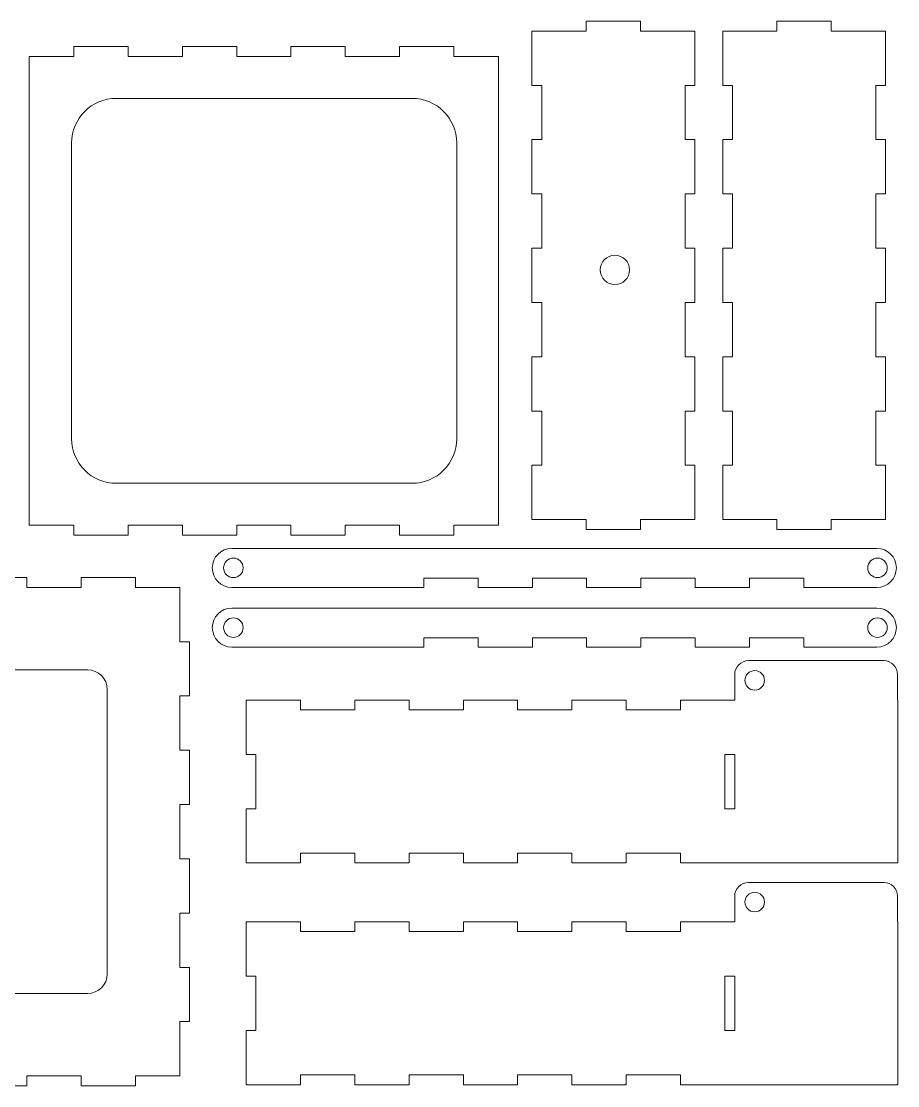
# Model space of a CAD drawing. Header units: centimetres. Extents: x -60 to 69, y -13 to 86.
# Drawn here: x -11.82 to 15.09, y 52.82 to 85.5 of the extents above; entities that cross this region are included whole.
import ezdxf

# ---------------------------------------------------------------- set-up
doc = ezdxf.new("R2010")
doc.units = ezdxf.units.CM
doc.header["$MEASUREMENT"] = 0
doc.layers.add('layer 1', color=7, linetype='Continuous')

msp = doc.modelspace()

# ---------------------------------------------------------------- linework, layer by layer
at = {"layer": 'layer 1', "lineweight": 18}
for points, knots in [([(3.85634, 85.20299), (3.85634, 85.20299), (5.52301, 85.20299), (5.52301, 85.20299), (5.52301, 85.20299), (5.52301, 85.20299), (5.52301, 85.50299), (5.52301, 85.50299), (5.52301, 85.50299), (5.52301, 85.50299), (7.18967, 85.50299), (7.18967, 85.50299), (7.18967, 85.50299), (7.18967, 85.50299), (7.18967, 85.20299), (7.18967, 85.20299), (7.18967, 85.20299), (7.18967, 85.20299), (8.85634, 85.20299), (8.85634, 85.20299), (8.85634, 85.20299), (8.85634, 85.20299), (8.85634, 83.53633), (8.85634, 83.53633), (8.85634, 83.53633), (8.85634, 83.53633), (8.55634, 83.53633), (8.55634, 83.53633), (8.55634, 83.53633), (8.55634, 83.53633), (8.55634, 81.86966), (8.55634, 81.86966), (8.55634, 81.86966), (8.55634, 81.86966), (8.85634, 81.86966), (8.85634, 81.86966), (8.85634, 81.86966), (8.85634, 81.86966), (8.85634, 80.20299), (8.85634, 80.20299), (8.85634, 80.20299), (8.85634, 80.20299), (8.55634, 80.20299), (8.55634, 80.20299), (8.55634, 80.20299), (8.55634, 80.20299), (8.55634, 78.5363), (8.55634, 78.5363), (8.55634, 78.5363), (8.55634, 78.5363), (8.85634, 78.5363), (8.85634, 78.5363), (8.85634, 78.5363), (8.85634, 78.5363), (8.85634, 76.86963), (8.85634, 76.86963), (8.85634, 76.86963), (8.85634, 76.86963), (8.55634, 76.86963), (8.55634, 76.86963), (8.55634, 76.86963), (8.55634, 76.86963), (8.55634, 75.20297), (8.55634, 75.20297), (8.55634, 75.20297), (8.55634, 75.20297), (8.85634, 75.20297), (8.85634, 75.20297), (8.85634, 75.20297), (8.85634, 75.20297), (8.85634, 73.5363), (8.85634, 73.5363), (8.85634, 73.5363), (8.85634, 73.5363), (8.55634, 73.5363), (8.55634, 73.5363), (8.55634, 73.5363), (8.55634, 73.5363), (8.55634, 71.86963), (8.55634, 71.86963), (8.55634, 71.86963), (8.55634, 71.86963), (8.85634, 71.86963), (8.85634, 71.86963), (8.85634, 71.86963), (8.85634, 71.86963), (8.85634, 70.20296), (8.85634, 70.20296), (8.85634, 70.20296), (8.85634, 70.20296), (7.18967, 70.20296), (7.18967, 70.20296), (7.18967, 70.20296), (7.18967, 70.20296), (7.18967, 69.90296), (7.18967, 69.90296), (7.18967, 69.90296), (7.18967, 69.90296), (5.52301, 69.90296), (5.52301, 69.90296), (5.52301, 69.90296), (5.52301, 69.90296), (5.52301, 70.20296), (5.52301, 70.20296), (5.52301, 70.20296), (5.52301, 70.20296), (3.85634, 70.20296), (3.85634, 70.20296), (3.85634, 70.20296), (3.85634, 70.20296), (3.85634, 71.86963), (3.85634, 71.86963), (3.85634, 71.86963), (3.85634, 71.86963), (4.15633, 71.86963), (4.15633, 71.86963), (4.15633, 71.86963), (4.15633, 71.86963), (4.15633, 73.5363), (4.15633, 73.5363), (4.15633, 73.5363), (4.15633, 73.5363), (3.85634, 73.5363), (3.85634, 73.5363), (3.85634, 73.5363), (3.85634, 73.5363), (3.85634, 75.20297), (3.85634, 75.20297), (3.85634, 75.20297), (3.85634, 75.20297), (4.15633, 75.20297), (4.15633, 75.20297), (4.15633, 75.20297), (4.15633, 75.20297), (4.15633, 76.86963), (4.15633, 76.86963), (4.15633, 76.86963), (4.15633, 76.86963), (3.85634, 76.86963), (3.85634, 76.86963), (3.85634, 76.86963), (3.85634, 76.86963), (3.85634, 78.5363), (3.85634, 78.5363), (3.85634, 78.5363), (3.85634, 78.5363), (4.15633, 78.5363), (4.15633, 78.5363), (4.15633, 78.5363), (4.15633, 78.5363), (4.15633, 80.20299), (4.15633, 80.20299), (4.15633, 80.20299), (4.15633, 80.20299), (3.85634, 80.20299), (3.85634, 80.20299), (3.85634, 80.20299), (3.85634, 80.20299), (3.85634, 81.86966), (3.85634, 81.86966), (3.85634, 81.86966), (3.85634, 81.86966), (4.15633, 81.86966), (4.15633, 81.86966), (4.15633, 81.86966), (4.15633, 81.86966), (4.15633, 83.53633), (4.15633, 83.53633), (4.15633, 83.53633), (4.15633, 83.53633), (3.85634, 83.53633), (3.85634, 83.53633), (3.85634, 83.53633), (3.85634, 83.53633), (3.85634, 85.20299), (3.85634, 85.20299)], [0, 0, 0, 0, 0.02222222, 0.02222222, 0.02222222, 0.02222222, 0.04444444, 0.04444444, 0.04444444, 0.04444444, 0.06666667, 0.06666667, 0.06666667, 0.06666667, 0.08888889, 0.08888889, 0.08888889, 0.08888889, 0.11111111, 0.11111111, 0.11111111, 0.11111111, 0.13333333, 0.13333333, 0.13333333, 0.13333333, 0.15555556, 0.15555556, 0.15555556, 0.15555556, 0.17777778, 0.17777778, 0.17777778, 0.17777778, 0.2, 0.2, 0.2, 0.2, 0.22222222, 0.22222222, 0.22222222, 0.22222222, 0.24444444, 0.24444444, 0.24444444, 0.24444444, 0.26666667, 0.26666667, 0.26666667, 0.26666667, 0.28888889, 0.28888889, 0.28888889, 0.28888889, 0.31111111, 0.31111111, 0.31111111, 0.31111111, 0.33333333, 0.33333333, 0.33333333, 0.33333333, 0.35555556, 0.35555556, 0.35555556, 0.35555556, 0.37777778, 0.37777778, 0.37777778, 0.37777778, 0.4, 0.4, 0.4, 0.4, 0.42222222, 0.42222222, 0.42222222, 0.42222222, 0.44444444, 0.44444444, 0.44444444, 0.44444444, 0.46666667, 0.46666667, 0.46666667, 0.46666667, 0.48888889, 0.48888889, 0.48888889, 0.48888889, 0.51111111, 0.51111111, 0.51111111, 0.51111111, 0.53333333, 0.53333333, 0.53333333, 0.53333333, 0.55555556, 0.55555556, 0.55555556, 0.55555556, 0.57777778, 0.57777778, 0.57777778, 0.57777778, 0.6, 0.6, 0.6, 0.6, 0.62222222, 0.62222222, 0.62222222, 0.62222222, 0.64444444, 0.64444444, 0.64444444, 0.64444444, 0.66666667, 0.66666667, 0.66666667, 0.66666667, 0.68888889, 0.68888889, 0.68888889, 0.68888889, 0.71111111, 0.71111111, 0.71111111, 0.71111111, 0.73333333, 0.73333333, 0.73333333, 0.73333333, 0.75555556, 0.75555556, 0.75555556, 0.75555556, 0.77777778, 0.77777778, 0.77777778, 0.77777778, 0.8, 0.8, 0.8, 0.8, 0.82222222, 0.82222222, 0.82222222, 0.82222222, 0.84444444, 0.84444444, 0.84444444, 0.84444444, 0.86666667, 0.86666667, 0.86666667, 0.86666667, 0.88888889, 0.88888889, 0.88888889, 0.88888889, 0.91111111, 0.91111111, 0.91111111, 0.91111111, 0.93333333, 0.93333333, 0.93333333, 0.93333333, 0.95555556, 0.95555556, 0.95555556, 0.95555556, 1, 1, 1, 1]), ([(9.71245, 85.20299), (9.71245, 85.20299), (11.37912, 85.20299), (11.37912, 85.20299), (11.37912, 85.20299), (11.37912, 85.20299), (11.37912, 85.50299), (11.37912, 85.50299), (11.37912, 85.50299), (11.37912, 85.50299), (13.04578, 85.50299), (13.04578, 85.50299), (13.04578, 85.50299), (13.04578, 85.50299), (13.04578, 85.20299), (13.04578, 85.20299), (13.04578, 85.20299), (13.04578, 85.20299), (14.71245, 85.20299), (14.71245, 85.20299), (14.71245, 85.20299), (14.71245, 85.20299), (14.71245, 83.53633), (14.71245, 83.53633), (14.71245, 83.53633), (14.71245, 83.53633), (14.41245, 83.53633), (14.41245, 83.53633), (14.41245, 83.53633), (14.41245, 83.53633), (14.41245, 81.86966), (14.41245, 81.86966), (14.41245, 81.86966), (14.41245, 81.86966), (14.71245, 81.86966), (14.71245, 81.86966), (14.71245, 81.86966), (14.71245, 81.86966), (14.71245, 80.20299), (14.71245, 80.20299), (14.71245, 80.20299), (14.71245, 80.20299), (14.41245, 80.20299), (14.41245, 80.20299), (14.41245, 80.20299), (14.41245, 80.20299), (14.41245, 78.5363), (14.41245, 78.5363), (14.41245, 78.5363), (14.41245, 78.5363), (14.71245, 78.5363), (14.71245, 78.5363), (14.71245, 78.5363), (14.71245, 78.5363), (14.71245, 76.86963), (14.71245, 76.86963), (14.71245, 76.86963), (14.71245, 76.86963), (14.41245, 76.86963), (14.41245, 76.86963), (14.41245, 76.86963), (14.41245, 76.86963), (14.41245, 75.20297), (14.41245, 75.20297), (14.41245, 75.20297), (14.41245, 75.20297), (14.71245, 75.20297), (14.71245, 75.20297), (14.71245, 75.20297), (14.71245, 75.20297), (14.71245, 73.5363), (14.71245, 73.5363), (14.71245, 73.5363), (14.71245, 73.5363), (14.41245, 73.5363), (14.41245, 73.5363), (14.41245, 73.5363), (14.41245, 73.5363), (14.41245, 71.86963), (14.41245, 71.86963), (14.41245, 71.86963), (14.41245, 71.86963), (14.71245, 71.86963), (14.71245, 71.86963), (14.71245, 71.86963), (14.71245, 71.86963), (14.71245, 70.20296), (14.71245, 70.20296), (14.71245, 70.20296), (14.71245, 70.20296), (13.04578, 70.20296), (13.04578, 70.20296), (13.04578, 70.20296), (13.04578, 70.20296), (13.04578, 69.90296), (13.04578, 69.90296), (13.04578, 69.90296), (13.04578, 69.90296), (11.37912, 69.90296), (11.37912, 69.90296), (11.37912, 69.90296), (11.37912, 69.90296), (11.37912, 70.20296), (11.37912, 70.20296), (11.37912, 70.20296), (11.37912, 70.20296), (9.71245, 70.20296), (9.71245, 70.20296), (9.71245, 70.20296), (9.71245, 70.20296), (9.71245, 71.86963), (9.71245, 71.86963), (9.71245, 71.86963), (9.71245, 71.86963), (10.01245, 71.86963), (10.01245, 71.86963), (10.01245, 71.86963), (10.01245, 71.86963), (10.01245, 73.5363), (10.01245, 73.5363), (10.01245, 73.5363), (10.01245, 73.5363), (9.71245, 73.5363), (9.71245, 73.5363), (9.71245, 73.5363), (9.71245, 73.5363), (9.71245, 75.20297), (9.71245, 75.20297), (9.71245, 75.20297), (9.71245, 75.20297), (10.01245, 75.20297), (10.01245, 75.20297), (10.01245, 75.20297), (10.01245, 75.20297), (10.01245, 76.86963), (10.01245, 76.86963), (10.01245, 76.86963), (10.01245, 76.86963), (9.71245, 76.86963), (9.71245, 76.86963), (9.71245, 76.86963), (9.71245, 76.86963), (9.71245, 78.5363), (9.71245, 78.5363), (9.71245, 78.5363), (9.71245, 78.5363), (10.01245, 78.5363), (10.01245, 78.5363), (10.01245, 78.5363), (10.01245, 78.5363), (10.01245, 80.20299), (10.01245, 80.20299), (10.01245, 80.20299), (10.01245, 80.20299), (9.71245, 80.20299), (9.71245, 80.20299), (9.71245, 80.20299), (9.71245, 80.20299), (9.71245, 81.86966), (9.71245, 81.86966), (9.71245, 81.86966), (9.71245, 81.86966), (10.01245, 81.86966), (10.01245, 81.86966), (10.01245, 81.86966), (10.01245, 81.86966), (10.01245, 83.53633), (10.01245, 83.53633), (10.01245, 83.53633), (10.01245, 83.53633), (9.71245, 83.53633), (9.71245, 83.53633), (9.71245, 83.53633), (9.71245, 83.53633), (9.71245, 85.20299), (9.71245, 85.20299)], [0, 0, 0, 0, 0.02222222, 0.02222222, 0.02222222, 0.02222222, 0.04444444, 0.04444444, 0.04444444, 0.04444444, 0.06666667, 0.06666667, 0.06666667, 0.06666667, 0.08888889, 0.08888889, 0.08888889, 0.08888889, 0.11111111, 0.11111111, 0.11111111, 0.11111111, 0.13333333, 0.13333333, 0.13333333, 0.13333333, 0.15555556, 0.15555556, 0.15555556, 0.15555556, 0.17777778, 0.17777778, 0.17777778, 0.17777778, 0.2, 0.2, 0.2, 0.2, 0.22222222, 0.22222222, 0.22222222, 0.22222222, 0.24444444, 0.24444444, 0.24444444, 0.24444444, 0.26666667, 0.26666667, 0.26666667, 0.26666667, 0.28888889, 0.28888889, 0.28888889, 0.28888889, 0.31111111, 0.31111111, 0.31111111, 0.31111111, 0.33333333, 0.33333333, 0.33333333, 0.33333333, 0.35555556, 0.35555556, 0.35555556, 0.35555556, 0.37777778, 0.37777778, 0.37777778, 0.37777778, 0.4, 0.4, 0.4, 0.4, 0.42222222, 0.42222222, 0.42222222, 0.42222222, 0.44444444, 0.44444444, 0.44444444, 0.44444444, 0.46666667, 0.46666667, 0.46666667, 0.46666667, 0.48888889, 0.48888889, 0.48888889, 0.48888889, 0.51111111, 0.51111111, 0.51111111, 0.51111111, 0.53333333, 0.53333333, 0.53333333, 0.53333333, 0.55555556, 0.55555556, 0.55555556, 0.55555556, 0.57777778, 0.57777778, 0.57777778, 0.57777778, 0.6, 0.6, 0.6, 0.6, 0.62222222, 0.62222222, 0.62222222, 0.62222222, 0.64444444, 0.64444444, 0.64444444, 0.64444444, 0.66666667, 0.66666667, 0.66666667, 0.66666667, 0.68888889, 0.68888889, 0.68888889, 0.68888889, 0.71111111, 0.71111111, 0.71111111, 0.71111111, 0.73333333, 0.73333333, 0.73333333, 0.73333333, 0.75555556, 0.75555556, 0.75555556, 0.75555556, 0.77777778, 0.77777778, 0.77777778, 0.77777778, 0.8, 0.8, 0.8, 0.8, 0.82222222, 0.82222222, 0.82222222, 0.82222222, 0.84444444, 0.84444444, 0.84444444, 0.84444444, 0.86666667, 0.86666667, 0.86666667, 0.86666667, 0.88888889, 0.88888889, 0.88888889, 0.88888889, 0.91111111, 0.91111111, 0.91111111, 0.91111111, 0.93333333, 0.93333333, 0.93333333, 0.93333333, 0.95555556, 0.95555556, 0.95555556, 0.95555556, 1, 1, 1, 1]), ([(-11.57417, 70.0265), (-11.57417, 70.0265), (-10.2075, 70.0265), (-10.2075, 70.0265), (-10.2075, 70.0265), (-10.2075, 70.0265), (-10.2075, 69.72651), (-10.2075, 69.72651), (-10.2075, 69.72651), (-10.2075, 69.72651), (-8.54083, 69.72651), (-8.54083, 69.72651), (-8.54083, 69.72651), (-8.54083, 69.72651), (-8.54083, 70.0265), (-8.54083, 70.0265), (-8.54083, 70.0265), (-8.54083, 70.0265), (-6.87416, 70.0265), (-6.87416, 70.0265), (-6.87416, 70.0265), (-6.87416, 70.0265), (-6.87416, 69.72651), (-6.87416, 69.72651), (-6.87416, 69.72651), (-6.87416, 69.72651), (-5.20749, 69.72651), (-5.20749, 69.72651), (-5.20749, 69.72651), (-5.20749, 69.72651), (-5.20749, 70.0265), (-5.20749, 70.0265), (-5.20749, 70.0265), (-5.20749, 70.0265), (-3.54084, 70.0265), (-3.54084, 70.0265), (-3.54084, 70.0265), (-3.54084, 70.0265), (-3.54084, 69.72651), (-3.54084, 69.72651), (-3.54084, 69.72651), (-3.54084, 69.72651), (-1.87417, 69.72651), (-1.87417, 69.72651), (-1.87417, 69.72651), (-1.87417, 69.72651), (-1.87417, 70.0265), (-1.87417, 70.0265), (-1.87417, 70.0265), (-1.87417, 70.0265), (-0.2075, 70.0265), (-0.2075, 70.0265), (-0.2075, 70.0265), (-0.2075, 70.0265), (-0.2075, 69.72651), (-0.2075, 69.72651), (-0.2075, 69.72651), (-0.2075, 69.72651), (1.45917, 69.72651), (1.45917, 69.72651), (1.45917, 69.72651), (1.45917, 69.72651), (1.45917, 70.0265), (1.45917, 70.0265), (1.45917, 70.0265), (1.45917, 70.0265), (2.82584, 70.0265), (2.82584, 70.0265), (2.82584, 70.0265), (2.82584, 70.0265), (2.82584, 84.42652), (2.82584, 84.42652), (2.82584, 84.42652), (2.82584, 84.42652), (1.45917, 84.42652), (1.45917, 84.42652), (1.45917, 84.42652), (1.45917, 84.42652), (1.45917, 84.72652), (1.45917, 84.72652), (1.45917, 84.72652), (1.45917, 84.72652), (-0.2075, 84.72652), (-0.2075, 84.72652), (-0.2075, 84.72652), (-0.2075, 84.72652), (-0.2075, 84.42652), (-0.2075, 84.42652), (-0.2075, 84.42652), (-0.2075, 84.42652), (-1.87417, 84.42652), (-1.87417, 84.42652), (-1.87417, 84.42652), (-1.87417, 84.42652), (-1.87417, 84.72652), (-1.87417, 84.72652), (-1.87417, 84.72652), (-1.87417, 84.72652), (-3.54084, 84.72652), (-3.54084, 84.72652), (-3.54084, 84.72652), (-3.54084, 84.72652), (-3.54084, 84.42652), (-3.54084, 84.42652), (-3.54084, 84.42652), (-3.54084, 84.42652), (-5.20749, 84.42652), (-5.20749, 84.42652), (-5.20749, 84.42652), (-5.20749, 84.42652), (-5.20749, 84.72652), (-5.20749, 84.72652), (-5.20749, 84.72652), (-5.20749, 84.72652), (-6.87416, 84.72652), (-6.87416, 84.72652), (-6.87416, 84.72652), (-6.87416, 84.72652), (-6.87416, 84.42652), (-6.87416, 84.42652), (-6.87416, 84.42652), (-6.87416, 84.42652), (-8.54083, 84.42652), (-8.54083, 84.42652), (-8.54083, 84.42652), (-8.54083, 84.42652), (-8.54083, 84.72652), (-8.54083, 84.72652), (-8.54083, 84.72652), (-8.54083, 84.72652), (-10.2075, 84.72652), (-10.2075, 84.72652), (-10.2075, 84.72652), (-10.2075, 84.72652), (-10.2075, 84.42652), (-10.2075, 84.42652), (-10.2075, 84.42652), (-10.2075, 84.42652), (-11.57417, 84.42652), (-11.57417, 84.42652), (-11.57417, 84.42652), (-11.57417, 84.42652), (-11.57417, 70.0265), (-11.57417, 70.0265)], [0, 0, 0, 0, 0.02702703, 0.02702703, 0.02702703, 0.02702703, 0.05405405, 0.05405405, 0.05405405, 0.05405405, 0.08108108, 0.08108108, 0.08108108, 0.08108108, 0.10810811, 0.10810811, 0.10810811, 0.10810811, 0.13513514, 0.13513514, 0.13513514, 0.13513514, 0.16216216, 0.16216216, 0.16216216, 0.16216216, 0.18918919, 0.18918919, 0.18918919, 0.18918919, 0.21621622, 0.21621622, 0.21621622, 0.21621622, 0.24324324, 0.24324324, 0.24324324, 0.24324324, 0.27027027, 0.27027027, 0.27027027, 0.27027027, 0.2972973, 0.2972973, 0.2972973, 0.2972973, 0.32432432, 0.32432432, 0.32432432, 0.32432432, 0.35135135, 0.35135135, 0.35135135, 0.35135135, 0.37837838, 0.37837838, 0.37837838, 0.37837838, 0.40540541, 0.40540541, 0.40540541, 0.40540541, 0.43243243, 0.43243243, 0.43243243, 0.43243243, 0.45945946, 0.45945946, 0.45945946, 0.45945946, 0.48648649, 0.48648649, 0.48648649, 0.48648649, 0.51351351, 0.51351351, 0.51351351, 0.51351351, 0.54054054, 0.54054054, 0.54054054, 0.54054054, 0.56756757, 0.56756757, 0.56756757, 0.56756757, 0.59459459, 0.59459459, 0.59459459, 0.59459459, 0.62162162, 0.62162162, 0.62162162, 0.62162162, 0.64864865, 0.64864865, 0.64864865, 0.64864865, 0.67567568, 0.67567568, 0.67567568, 0.67567568, 0.7027027, 0.7027027, 0.7027027, 0.7027027, 0.72972973, 0.72972973, 0.72972973, 0.72972973, 0.75675676, 0.75675676, 0.75675676, 0.75675676, 0.78378378, 0.78378378, 0.78378378, 0.78378378, 0.81081081, 0.81081081, 0.81081081, 0.81081081, 0.83783784, 0.83783784, 0.83783784, 0.83783784, 0.86486486, 0.86486486, 0.86486486, 0.86486486, 0.89189189, 0.89189189, 0.89189189, 0.89189189, 0.91891892, 0.91891892, 0.91891892, 0.91891892, 0.94594595, 0.94594595, 0.94594595, 0.94594595, 1, 1, 1, 1]), ([(6.85367, 77.87075), (6.85367, 77.62223), (6.65224, 77.42073), (6.40371, 77.42073), (6.40371, 77.42073), (6.15518, 77.42073), (5.95368, 77.62223), (5.95368, 77.87075), (5.95368, 77.87075), (5.95368, 78.11928), (6.15518, 78.32076), (6.40371, 78.32076), (6.40371, 78.32076), (6.65224, 78.32076), (6.85367, 78.11928), (6.85367, 77.87075)], [0, 0, 0, 0, 0.2, 0.2, 0.2, 0.2, 0.4, 0.4, 0.4, 0.4, 0.6, 0.6, 0.6, 0.6, 1, 1, 1, 1]), ([(-5.35646, 69.3194), (-5.68784, 69.3194), (-5.95646, 69.05075), (-5.95646, 68.7194), (-5.95646, 68.7194), (-5.95646, 68.38805), (-5.68784, 68.1194), (-5.35646, 68.1194)], [0, 0, 0, 0, 0.33333333, 0.33333333, 0.33333333, 0.33333333, 1, 1, 1, 1]), ([(14.44353, 68.1194), (14.77488, 68.1194), (15.04353, 68.38805), (15.04353, 68.7194), (15.04353, 68.7194), (15.04353, 69.05075), (14.77488, 69.3194), (14.44353, 69.3194)], [0, 0, 0, 0, 0.33333333, 0.33333333, 0.33333333, 0.33333333, 1, 1, 1, 1]), ([(-5.0084, 68.71968), (-5.0084, 68.554), (-5.14273, 68.41968), (-5.3084, 68.41968), (-5.3084, 68.41968), (-5.47408, 68.41968), (-5.6084, 68.554), (-5.6084, 68.71968), (-5.6084, 68.71968), (-5.6084, 68.88538), (-5.47408, 69.01968), (-5.3084, 69.01968), (-5.3084, 69.01968), (-5.14273, 69.01968), (-5.0084, 68.88538), (-5.0084, 68.71968)], [0, 0, 0, 0, 0.2, 0.2, 0.2, 0.2, 0.4, 0.4, 0.4, 0.4, 0.6, 0.6, 0.6, 0.6, 1, 1, 1, 1]), ([(14.76523, 68.71968), (14.76523, 68.554), (14.63087, 68.41968), (14.46523, 68.41968), (14.46523, 68.41968), (14.29952, 68.41968), (14.16523, 68.554), (14.16523, 68.71968), (14.16523, 68.71968), (14.16523, 68.88538), (14.29952, 69.01968), (14.46523, 69.01968), (14.46523, 69.01968), (14.63087, 69.01968), (14.76523, 68.88538), (14.76523, 68.71968)], [0, 0, 0, 0, 0.2, 0.2, 0.2, 0.2, 0.4, 0.4, 0.4, 0.4, 0.6, 0.6, 0.6, 0.6, 1, 1, 1, 1]), ([(-21.35056, 66.45273), (-21.35056, 66.45273), (-21.65056, 66.45273), (-21.65056, 66.45273), (-21.65056, 66.45273), (-21.65056, 66.45273), (-21.65056, 64.78608), (-21.65056, 64.78608), (-21.65056, 64.78608), (-21.65056, 64.78608), (-21.35056, 64.78608), (-21.35056, 64.78608), (-21.35056, 64.78608), (-21.35056, 64.78608), (-21.35056, 63.11941), (-21.35056, 63.11941), (-21.35056, 63.11941), (-21.35056, 63.11941), (-21.65056, 63.11941), (-21.65056, 63.11941), (-21.65056, 63.11941), (-21.65056, 63.11941), (-21.65056, 61.45281), (-21.65056, 61.45281), (-21.65056, 61.45281), (-21.65056, 61.45281), (-21.35056, 61.45281), (-21.35056, 61.45281), (-21.35056, 61.45281), (-21.35056, 61.45281), (-21.35056, 59.78615), (-21.35056, 59.78615), (-21.35056, 59.78615), (-21.35056, 59.78615), (-21.65056, 59.78615), (-21.65056, 59.78615), (-21.65056, 59.78615), (-21.65056, 59.78615), (-21.65056, 58.11948), (-21.65056, 58.11948), (-21.65056, 58.11948), (-21.65056, 58.11948), (-21.35056, 58.11948), (-21.35056, 58.11948), (-21.35056, 58.11948), (-21.35056, 58.11948), (-21.35056, 56.45275), (-21.35056, 56.45275), (-21.35056, 56.45275), (-21.35056, 56.45275), (-21.65056, 56.45275), (-21.65056, 56.45275), (-21.65056, 56.45275), (-21.65056, 56.45275), (-21.65056, 54.78608), (-21.65056, 54.78608), (-21.65056, 54.78608), (-21.65056, 54.78608), (-21.35056, 54.78608), (-21.35056, 54.78608), (-21.35056, 54.78608), (-21.35056, 54.78608), (-21.35056, 53.11941), (-21.35056, 53.11941), (-21.35056, 53.11941), (-21.35056, 53.11941), (-19.98389, 53.11941), (-19.98389, 53.11941), (-19.98389, 53.11941), (-19.98389, 53.11941), (-19.98389, 52.81941), (-19.98389, 52.81941), (-19.98389, 52.81941), (-19.98389, 52.81941), (-18.31723, 52.81941), (-18.31723, 52.81941), (-18.31723, 52.81941), (-18.31723, 52.81941), (-18.31723, 53.11941), (-18.31723, 53.11941), (-18.31723, 53.11941), (-18.31723, 53.11941), (-16.65056, 53.11941), (-16.65056, 53.11941), (-16.65056, 53.11941), (-16.65056, 53.11941), (-16.65056, 52.81941), (-16.65056, 52.81941), (-16.65056, 52.81941), (-16.65056, 52.81941), (-14.98389, 52.81941), (-14.98389, 52.81941), (-14.98389, 52.81941), (-14.98389, 52.81941), (-14.98389, 53.11941), (-14.98389, 53.11941), (-14.98389, 53.11941), (-14.98389, 53.11941), (-13.31725, 53.11941), (-13.31725, 53.11941), (-13.31725, 53.11941), (-13.31725, 53.11941), (-13.31725, 52.81941), (-13.31725, 52.81941), (-13.31725, 52.81941), (-13.31725, 52.81941), (-11.65058, 52.81941), (-11.65058, 52.81941), (-11.65058, 52.81941), (-11.65058, 52.81941), (-11.65058, 53.11941), (-11.65058, 53.11941), (-11.65058, 53.11941), (-11.65058, 53.11941), (-9.98391, 53.11941), (-9.98391, 53.11941), (-9.98391, 53.11941), (-9.98391, 53.11941), (-9.98391, 52.81941), (-9.98391, 52.81941), (-9.98391, 52.81941), (-9.98391, 52.81941), (-8.31724, 52.81941), (-8.31724, 52.81941), (-8.31724, 52.81941), (-8.31724, 52.81941), (-8.31724, 53.11941), (-8.31724, 53.11941), (-8.31724, 53.11941), (-8.31724, 53.11941), (-6.95058, 53.11941), (-6.95058, 53.11941), (-6.95058, 53.11941), (-6.95058, 53.11941), (-6.95058, 54.78608), (-6.95058, 54.78608), (-6.95058, 54.78608), (-6.95058, 54.78608), (-6.65058, 54.78608), (-6.65058, 54.78608), (-6.65058, 54.78608), (-6.65058, 54.78608), (-6.65058, 56.45275), (-6.65058, 56.45275), (-6.65058, 56.45275), (-6.65058, 56.45275), (-6.95058, 56.45275), (-6.95058, 56.45275), (-6.95058, 56.45275), (-6.95058, 56.45275), (-6.95058, 58.11948), (-6.95058, 58.11948), (-6.95058, 58.11948), (-6.95058, 58.11948), (-6.65058, 58.11948), (-6.65058, 58.11948), (-6.65058, 58.11948), (-6.65058, 58.11948), (-6.65058, 59.78615), (-6.65058, 59.78615), (-6.65058, 59.78615), (-6.65058, 59.78615), (-6.95058, 59.78615), (-6.95058, 59.78615), (-6.95058, 59.78615), (-6.95058, 59.78615), (-6.95058, 61.45281), (-6.95058, 61.45281), (-6.95058, 61.45281), (-6.95058, 61.45281), (-6.65058, 61.45281), (-6.65058, 61.45281), (-6.65058, 61.45281), (-6.65058, 61.45281), (-6.65058, 63.11941), (-6.65058, 63.11941), (-6.65058, 63.11941), (-6.65058, 63.11941), (-6.95058, 63.11941), (-6.95058, 63.11941), (-6.95058, 63.11941), (-6.95058, 63.11941), (-6.95058, 64.78608), (-6.95058, 64.78608), (-6.95058, 64.78608), (-6.95058, 64.78608), (-6.65058, 64.78608), (-6.65058, 64.78608), (-6.65058, 64.78608), (-6.65058, 64.78608), (-6.65058, 66.45273), (-6.65058, 66.45273), (-6.65058, 66.45273), (-6.65058, 66.45273), (-6.95058, 66.45273), (-6.95058, 66.45273), (-6.95058, 66.45273), (-6.95058, 66.45273), (-6.95058, 68.1194), (-6.95058, 68.1194), (-6.95058, 68.1194), (-6.95058, 68.1194), (-8.31724, 68.1194), (-8.31724, 68.1194), (-8.31724, 68.1194), (-8.31724, 68.1194), (-8.31724, 68.4194), (-8.31724, 68.4194), (-8.31724, 68.4194), (-8.31724, 68.4194), (-9.98391, 68.4194), (-9.98391, 68.4194), (-9.98391, 68.4194), (-9.98391, 68.4194), (-9.98391, 68.1194), (-9.98391, 68.1194), (-9.98391, 68.1194), (-9.98391, 68.1194), (-11.65058, 68.1194), (-11.65058, 68.1194), (-11.65058, 68.1194), (-11.65058, 68.1194), (-11.65058, 68.4194), (-11.65058, 68.4194), (-11.65058, 68.4194), (-11.65058, 68.4194), (-13.31725, 68.4194), (-13.31725, 68.4194), (-13.31725, 68.4194), (-13.31725, 68.4194), (-13.31725, 68.1194), (-13.31725, 68.1194), (-13.31725, 68.1194), (-13.31725, 68.1194), (-14.98389, 68.1194), (-14.98389, 68.1194), (-14.98389, 68.1194), (-14.98389, 68.1194), (-14.98389, 68.4194), (-14.98389, 68.4194), (-14.98389, 68.4194), (-14.98389, 68.4194), (-16.65056, 68.4194), (-16.65056, 68.4194), (-16.65056, 68.4194), (-16.65056, 68.4194), (-16.65056, 68.1194), (-16.65056, 68.1194), (-16.65056, 68.1194), (-16.65056, 68.1194), (-18.31723, 68.1194), (-18.31723, 68.1194), (-18.31723, 68.1194), (-18.31723, 68.1194), (-18.31723, 68.4194), (-18.31723, 68.4194), (-18.31723, 68.4194), (-18.31723, 68.4194), (-19.98389, 68.4194), (-19.98389, 68.4194), (-19.98389, 68.4194), (-19.98389, 68.4194), (-19.98389, 68.1194), (-19.98389, 68.1194), (-19.98389, 68.1194), (-19.98389, 68.1194), (-21.35056, 68.1194), (-21.35056, 68.1194), (-21.35056, 68.1194), (-21.35056, 68.1194), (-21.35056, 66.45273), (-21.35056, 66.45273)], [0, 0, 0, 0, 0.01449275, 0.01449275, 0.01449275, 0.01449275, 0.02898551, 0.02898551, 0.02898551, 0.02898551, 0.04347826, 0.04347826, 0.04347826, 0.04347826, 0.05797101, 0.05797101, 0.05797101, 0.05797101, 0.07246377, 0.07246377, 0.07246377, 0.07246377, 0.08695652, 0.08695652, 0.08695652, 0.08695652, 0.10144928, 0.10144928, 0.10144928, 0.10144928, 0.11594203, 0.11594203, 0.11594203, 0.11594203, 0.13043478, 0.13043478, 0.13043478, 0.13043478, 0.14492754, 0.14492754, 0.14492754, 0.14492754, 0.15942029, 0.15942029, 0.15942029, 0.15942029, 0.17391304, 0.17391304, 0.17391304, 0.17391304, 0.1884058, 0.1884058, 0.1884058, 0.1884058, 0.20289855, 0.20289855, 0.20289855, 0.20289855, 0.2173913, 0.2173913, 0.2173913, 0.2173913, 0.23188406, 0.23188406, 0.23188406, 0.23188406, 0.24637681, 0.24637681, 0.24637681, 0.24637681, 0.26086957, 0.26086957, 0.26086957, 0.26086957, 0.27536232, 0.27536232, 0.27536232, 0.27536232, 0.28985507, 0.28985507, 0.28985507, 0.28985507, 0.30434783, 0.30434783, 0.30434783, 0.30434783, 0.31884058, 0.31884058, 0.31884058, 0.31884058, 0.33333333, 0.33333333, 0.33333333, 0.33333333, 0.34782609, 0.34782609, 0.34782609, 0.34782609, 0.36231884, 0.36231884, 0.36231884, 0.36231884, 0.37681159, 0.37681159, 0.37681159, 0.37681159, 0.39130435, 0.39130435, 0.39130435, 0.39130435, 0.4057971, 0.4057971, 0.4057971, 0.4057971, 0.42028986, 0.42028986, 0.42028986, 0.42028986, 0.43478261, 0.43478261, 0.43478261, 0.43478261, 0.44927536, 0.44927536, 0.44927536, 0.44927536, 0.46376812, 0.46376812, 0.46376812, 0.46376812, 0.47826087, 0.47826087, 0.47826087, 0.47826087, 0.49275362, 0.49275362, 0.49275362, 0.49275362, 0.50724638, 0.50724638, 0.50724638, 0.50724638, 0.52173913, 0.52173913, 0.52173913, 0.52173913, 0.53623188, 0.53623188, 0.53623188, 0.53623188, 0.55072464, 0.55072464, 0.55072464, 0.55072464, 0.56521739, 0.56521739, 0.56521739, 0.56521739, 0.57971014, 0.57971014, 0.57971014, 0.57971014, 0.5942029, 0.5942029, 0.5942029, 0.5942029, 0.60869565, 0.60869565, 0.60869565, 0.60869565, 0.62318841, 0.62318841, 0.62318841, 0.62318841, 0.63768116, 0.63768116, 0.63768116, 0.63768116, 0.65217391, 0.65217391, 0.65217391, 0.65217391, 0.66666667, 0.66666667, 0.66666667, 0.66666667, 0.68115942, 0.68115942, 0.68115942, 0.68115942, 0.69565217, 0.69565217, 0.69565217, 0.69565217, 0.71014493, 0.71014493, 0.71014493, 0.71014493, 0.72463768, 0.72463768, 0.72463768, 0.72463768, 0.73913043, 0.73913043, 0.73913043, 0.73913043, 0.75362319, 0.75362319, 0.75362319, 0.75362319, 0.76811594, 0.76811594, 0.76811594, 0.76811594, 0.7826087, 0.7826087, 0.7826087, 0.7826087, 0.79710145, 0.79710145, 0.79710145, 0.79710145, 0.8115942, 0.8115942, 0.8115942, 0.8115942, 0.82608696, 0.82608696, 0.82608696, 0.82608696, 0.84057971, 0.84057971, 0.84057971, 0.84057971, 0.85507246, 0.85507246, 0.85507246, 0.85507246, 0.86956522, 0.86956522, 0.86956522, 0.86956522, 0.88405797, 0.88405797, 0.88405797, 0.88405797, 0.89855072, 0.89855072, 0.89855072, 0.89855072, 0.91304348, 0.91304348, 0.91304348, 0.91304348, 0.92753623, 0.92753623, 0.92753623, 0.92753623, 0.94202899, 0.94202899, 0.94202899, 0.94202899, 0.95652174, 0.95652174, 0.95652174, 0.95652174, 0.97101449, 0.97101449, 0.97101449, 0.97101449, 1, 1, 1, 1]), ([(-5.35646, 68.1194), (-5.35646, 68.1194), (0.5363, 68.1194), (0.5363, 68.1194), (0.5363, 68.1194), (0.5363, 68.1194), (0.5363, 68.40827), (0.5363, 68.40827), (0.5363, 68.40827), (0.5363, 68.40827), (2.20296, 68.40827), (2.20296, 68.40827)], [0, 0, 0, 0, 0.25, 0.25, 0.25, 0.25, 0.5, 0.5, 0.5, 0.5, 1, 1, 1, 1]), ([(2.20296, 68.40827), (2.20296, 68.40827), (2.20296, 68.1194), (2.20296, 68.1194), (2.20296, 68.1194), (2.20296, 68.1194), (3.86963, 68.1194), (3.86963, 68.1194), (3.86963, 68.1194), (3.86963, 68.1194), (3.86963, 68.40827), (3.86963, 68.40827), (3.86963, 68.40827), (3.86963, 68.40827), (5.5363, 68.40827), (5.5363, 68.40827), (5.5363, 68.40827), (5.5363, 68.40827), (5.5363, 68.1194), (5.5363, 68.1194), (5.5363, 68.1194), (5.5363, 68.1194), (7.20297, 68.1194), (7.20297, 68.1194), (7.20297, 68.1194), (7.20297, 68.1194), (7.20297, 68.40827), (7.20297, 68.40827), (7.20297, 68.40827), (7.20297, 68.40827), (8.86964, 68.40827), (8.86964, 68.40827), (8.86964, 68.40827), (8.86964, 68.40827), (8.86964, 68.1194), (8.86964, 68.1194), (8.86964, 68.1194), (8.86964, 68.1194), (10.53631, 68.1194), (10.53631, 68.1194), (10.53631, 68.1194), (10.53631, 68.1194), (10.53631, 68.40827), (10.53631, 68.40827), (10.53631, 68.40827), (10.53631, 68.40827), (12.20298, 68.40827), (12.20298, 68.40827), (12.20298, 68.40827), (12.20298, 68.40827), (12.20298, 68.1194), (12.20298, 68.1194), (12.20298, 68.1194), (12.20298, 68.1194), (14.44353, 68.1194), (14.44353, 68.1194)], [0, 0, 0, 0, 0.06666667, 0.06666667, 0.06666667, 0.06666667, 0.13333333, 0.13333333, 0.13333333, 0.13333333, 0.2, 0.2, 0.2, 0.2, 0.26666667, 0.26666667, 0.26666667, 0.26666667, 0.33333333, 0.33333333, 0.33333333, 0.33333333, 0.4, 0.4, 0.4, 0.4, 0.46666667, 0.46666667, 0.46666667, 0.46666667, 0.53333333, 0.53333333, 0.53333333, 0.53333333, 0.6, 0.6, 0.6, 0.6, 0.66666667, 0.66666667, 0.66666667, 0.66666667, 0.73333333, 0.73333333, 0.73333333, 0.73333333, 0.8, 0.8, 0.8, 0.8, 0.86666667, 0.86666667, 0.86666667, 0.86666667, 1, 1, 1, 1]), ([(-5.35646, 67.48496), (-5.68784, 67.48496), (-5.95646, 67.2163), (-5.95646, 66.88496), (-5.95646, 66.88496), (-5.95646, 66.55361), (-5.68784, 66.28496), (-5.35646, 66.28496)], [0, 0, 0, 0, 0.33333333, 0.33333333, 0.33333333, 0.33333333, 1, 1, 1, 1]), ([(14.44353, 66.28496), (14.77488, 66.28496), (15.04353, 66.55361), (15.04353, 66.88496), (15.04353, 66.88496), (15.04353, 67.2163), (14.77488, 67.48496), (14.44353, 67.48496)], [0, 0, 0, 0, 0.33333333, 0.33333333, 0.33333333, 0.33333333, 1, 1, 1, 1]), ([(-5.0084, 66.88523), (-5.0084, 66.71956), (-5.14273, 66.58523), (-5.3084, 66.58523), (-5.3084, 66.58523), (-5.47408, 66.58523), (-5.6084, 66.71956), (-5.6084, 66.88523), (-5.6084, 66.88523), (-5.6084, 67.05094), (-5.47408, 67.18523), (-5.3084, 67.18523), (-5.3084, 67.18523), (-5.14273, 67.18523), (-5.0084, 67.05094), (-5.0084, 66.88523)], [0, 0, 0, 0, 0.2, 0.2, 0.2, 0.2, 0.4, 0.4, 0.4, 0.4, 0.6, 0.6, 0.6, 0.6, 1, 1, 1, 1]), ([(14.76523, 66.88523), (14.76523, 66.71956), (14.63087, 66.58523), (14.46523, 66.58523), (14.46523, 66.58523), (14.29952, 66.58523), (14.16523, 66.71956), (14.16523, 66.88523), (14.16523, 66.88523), (14.16523, 67.05094), (14.29952, 67.18523), (14.46523, 67.18523), (14.46523, 67.18523), (14.63087, 67.18523), (14.76523, 67.05094), (14.76523, 66.88523)], [0, 0, 0, 0, 0.2, 0.2, 0.2, 0.2, 0.4, 0.4, 0.4, 0.4, 0.6, 0.6, 0.6, 0.6, 1, 1, 1, 1]), ([(-5.35646, 66.28496), (-5.35646, 66.28496), (0.5363, 66.28496), (0.5363, 66.28496), (0.5363, 66.28496), (0.5363, 66.28496), (0.5363, 66.57383), (0.5363, 66.57383), (0.5363, 66.57383), (0.5363, 66.57383), (2.20296, 66.57383), (2.20296, 66.57383)], [0, 0, 0, 0, 0.25, 0.25, 0.25, 0.25, 0.5, 0.5, 0.5, 0.5, 1, 1, 1, 1]), ([(2.20296, 66.57383), (2.20296, 66.57383), (2.20296, 66.28496), (2.20296, 66.28496), (2.20296, 66.28496), (2.20296, 66.28496), (3.86963, 66.28496), (3.86963, 66.28496), (3.86963, 66.28496), (3.86963, 66.28496), (3.86963, 66.57383), (3.86963, 66.57383), (3.86963, 66.57383), (3.86963, 66.57383), (5.5363, 66.57383), (5.5363, 66.57383), (5.5363, 66.57383), (5.5363, 66.57383), (5.5363, 66.28496), (5.5363, 66.28496), (5.5363, 66.28496), (5.5363, 66.28496), (7.20297, 66.28496), (7.20297, 66.28496), (7.20297, 66.28496), (7.20297, 66.28496), (7.20297, 66.57383), (7.20297, 66.57383), (7.20297, 66.57383), (7.20297, 66.57383), (8.86964, 66.57383), (8.86964, 66.57383), (8.86964, 66.57383), (8.86964, 66.57383), (8.86964, 66.28496), (8.86964, 66.28496), (8.86964, 66.28496), (8.86964, 66.28496), (10.53631, 66.28496), (10.53631, 66.28496), (10.53631, 66.28496), (10.53631, 66.28496), (10.53631, 66.57383), (10.53631, 66.57383), (10.53631, 66.57383), (10.53631, 66.57383), (12.20298, 66.57383), (12.20298, 66.57383), (12.20298, 66.57383), (12.20298, 66.57383), (12.20298, 66.28496), (12.20298, 66.28496), (12.20298, 66.28496), (12.20298, 66.28496), (14.44353, 66.28496), (14.44353, 66.28496)], [0, 0, 0, 0, 0.06666667, 0.06666667, 0.06666667, 0.06666667, 0.13333333, 0.13333333, 0.13333333, 0.13333333, 0.2, 0.2, 0.2, 0.2, 0.26666667, 0.26666667, 0.26666667, 0.26666667, 0.33333333, 0.33333333, 0.33333333, 0.33333333, 0.4, 0.4, 0.4, 0.4, 0.46666667, 0.46666667, 0.46666667, 0.46666667, 0.53333333, 0.53333333, 0.53333333, 0.53333333, 0.6, 0.6, 0.6, 0.6, 0.66666667, 0.66666667, 0.66666667, 0.66666667, 0.73333333, 0.73333333, 0.73333333, 0.73333333, 0.8, 0.8, 0.8, 0.8, 0.86666667, 0.86666667, 0.86666667, 0.86666667, 1, 1, 1, 1]), ([(10.08066, 65.44743), (10.08066, 65.44743), (10.08066, 64.6582), (10.08066, 64.6582), (10.08066, 64.6582), (10.08066, 64.6582), (8.4184, 64.6582), (8.4184, 64.6582), (8.4184, 64.6582), (8.4184, 64.6582), (8.4184, 64.3582), (8.4184, 64.3582), (8.4184, 64.3582), (8.4184, 64.3582), (6.75177, 64.3582), (6.75177, 64.3582), (6.75177, 64.3582), (6.75177, 64.3582), (6.75177, 64.6582), (6.75177, 64.6582), (6.75177, 64.6582), (6.75177, 64.6582), (5.0851, 64.6582), (5.0851, 64.6582), (5.0851, 64.6582), (5.0851, 64.6582), (5.0851, 64.3582), (5.0851, 64.3582), (5.0851, 64.3582), (5.0851, 64.3582), (3.41843, 64.3582), (3.41843, 64.3582), (3.41843, 64.3582), (3.41843, 64.3582), (3.41843, 64.6582), (3.41843, 64.6582), (3.41843, 64.6582), (3.41843, 64.6582), (1.75173, 64.6582), (1.75173, 64.6582), (1.75173, 64.6582), (1.75173, 64.6582), (1.75173, 64.3582), (1.75173, 64.3582), (1.75173, 64.3582), (1.75173, 64.3582), (0.08506, 64.3582), (0.08506, 64.3582), (0.08506, 64.3582), (0.08506, 64.3582), (0.08506, 64.6582), (0.08506, 64.6582), (0.08506, 64.6582), (0.08506, 64.6582), (-1.58161, 64.6582), (-1.58161, 64.6582), (-1.58161, 64.6582), (-1.58161, 64.6582), (-1.58161, 64.3582), (-1.58161, 64.3582), (-1.58161, 64.3582), (-1.58161, 64.3582), (-3.24828, 64.3582), (-3.24828, 64.3582), (-3.24828, 64.3582), (-3.24828, 64.3582), (-3.24828, 64.6582), (-3.24828, 64.6582), (-3.24828, 64.6582), (-3.24828, 64.6582), (-4.9149, 64.6582), (-4.9149, 64.6582), (-4.9149, 64.6582), (-4.9149, 64.6582), (-4.9149, 62.99153), (-4.9149, 62.99153), (-4.9149, 62.99153), (-4.9149, 62.99153), (-4.61491, 62.99153), (-4.61491, 62.99153), (-4.61491, 62.99153), (-4.61491, 62.99153), (-4.61491, 61.32486), (-4.61491, 61.32486), (-4.61491, 61.32486), (-4.61491, 61.32486), (-4.9149, 61.32486), (-4.9149, 61.32486), (-4.9149, 61.32486), (-4.9149, 61.32486), (-4.9149, 59.65823), (-4.9149, 59.65823), (-4.9149, 59.65823), (-4.9149, 59.65823), (-3.24828, 59.65823), (-3.24828, 59.65823), (-3.24828, 59.65823), (-3.24828, 59.65823), (-3.24828, 59.95823), (-3.24828, 59.95823), (-3.24828, 59.95823), (-3.24828, 59.95823), (-1.58161, 59.95823), (-1.58161, 59.95823), (-1.58161, 59.95823), (-1.58161, 59.95823), (-1.58161, 59.65823), (-1.58161, 59.65823), (-1.58161, 59.65823), (-1.58161, 59.65823), (0.08506, 59.65823), (0.08506, 59.65823), (0.08506, 59.65823), (0.08506, 59.65823), (0.08506, 59.95823), (0.08506, 59.95823), (0.08506, 59.95823), (0.08506, 59.95823), (1.75173, 59.95823), (1.75173, 59.95823), (1.75173, 59.95823), (1.75173, 59.95823), (1.75173, 59.65823), (1.75173, 59.65823), (1.75173, 59.65823), (1.75173, 59.65823), (3.41843, 59.65823), (3.41843, 59.65823), (3.41843, 59.65823), (3.41843, 59.65823), (3.41843, 59.95823), (3.41843, 59.95823), (3.41843, 59.95823), (3.41843, 59.95823), (5.0851, 59.95823), (5.0851, 59.95823), (5.0851, 59.95823), (5.0851, 59.95823), (5.0851, 59.65823), (5.0851, 59.65823), (5.0851, 59.65823), (5.0851, 59.65823), (6.75177, 59.65823), (6.75177, 59.65823), (6.75177, 59.65823), (6.75177, 59.65823), (6.75177, 59.95823), (6.75177, 59.95823), (6.75177, 59.95823), (6.75177, 59.95823), (8.4184, 59.95823), (8.4184, 59.95823), (8.4184, 59.95823), (8.4184, 59.95823), (8.4184, 59.65823), (8.4184, 59.65823), (8.4184, 59.65823), (8.4184, 59.65823), (15.08504, 59.65823), (15.08504, 59.65823), (15.08504, 59.65823), (15.08504, 59.65823), (15.08504, 64.6582), (15.08504, 64.6582), (15.08504, 64.6582), (15.08504, 64.6582), (15.08066, 64.6582), (15.08066, 64.6582)], [0, 0, 0, 0, 0.02325581, 0.02325581, 0.02325581, 0.02325581, 0.04651163, 0.04651163, 0.04651163, 0.04651163, 0.06976744, 0.06976744, 0.06976744, 0.06976744, 0.09302326, 0.09302326, 0.09302326, 0.09302326, 0.11627907, 0.11627907, 0.11627907, 0.11627907, 0.13953488, 0.13953488, 0.13953488, 0.13953488, 0.1627907, 0.1627907, 0.1627907, 0.1627907, 0.18604651, 0.18604651, 0.18604651, 0.18604651, 0.20930233, 0.20930233, 0.20930233, 0.20930233, 0.23255814, 0.23255814, 0.23255814, 0.23255814, 0.25581395, 0.25581395, 0.25581395, 0.25581395, 0.27906977, 0.27906977, 0.27906977, 0.27906977, 0.30232558, 0.30232558, 0.30232558, 0.30232558, 0.3255814, 0.3255814, 0.3255814, 0.3255814, 0.34883721, 0.34883721, 0.34883721, 0.34883721, 0.37209302, 0.37209302, 0.37209302, 0.37209302, 0.39534884, 0.39534884, 0.39534884, 0.39534884, 0.41860465, 0.41860465, 0.41860465, 0.41860465, 0.44186047, 0.44186047, 0.44186047, 0.44186047, 0.46511628, 0.46511628, 0.46511628, 0.46511628, 0.48837209, 0.48837209, 0.48837209, 0.48837209, 0.51162791, 0.51162791, 0.51162791, 0.51162791, 0.53488372, 0.53488372, 0.53488372, 0.53488372, 0.55813953, 0.55813953, 0.55813953, 0.55813953, 0.58139535, 0.58139535, 0.58139535, 0.58139535, 0.60465116, 0.60465116, 0.60465116, 0.60465116, 0.62790698, 0.62790698, 0.62790698, 0.62790698, 0.65116279, 0.65116279, 0.65116279, 0.65116279, 0.6744186, 0.6744186, 0.6744186, 0.6744186, 0.69767442, 0.69767442, 0.69767442, 0.69767442, 0.72093023, 0.72093023, 0.72093023, 0.72093023, 0.74418605, 0.74418605, 0.74418605, 0.74418605, 0.76744186, 0.76744186, 0.76744186, 0.76744186, 0.79069767, 0.79069767, 0.79069767, 0.79069767, 0.81395349, 0.81395349, 0.81395349, 0.81395349, 0.8372093, 0.8372093, 0.8372093, 0.8372093, 0.86046512, 0.86046512, 0.86046512, 0.86046512, 0.88372093, 0.88372093, 0.88372093, 0.88372093, 0.90697674, 0.90697674, 0.90697674, 0.90697674, 0.93023256, 0.93023256, 0.93023256, 0.93023256, 0.95348837, 0.95348837, 0.95348837, 0.95348837, 1, 1, 1, 1]), ([(10.99554, 65.26653), (10.99554, 65.10085), (10.86121, 64.96653), (10.69554, 64.96653), (10.69554, 64.96653), (10.52983, 64.96653), (10.39554, 65.10085), (10.39554, 65.26653), (10.39554, 65.26653), (10.39554, 65.43224), (10.52983, 65.56653), (10.69554, 65.56653), (10.69554, 65.56653), (10.86121, 65.56653), (10.99554, 65.43224), (10.99554, 65.26653)], [0, 0, 0, 0, 0.2, 0.2, 0.2, 0.2, 0.4, 0.4, 0.4, 0.4, 0.6, 0.6, 0.6, 0.6, 1, 1, 1, 1]), ([(10.08507, 61.32486), (10.08507, 61.32486), (9.78286, 61.32486), (9.78286, 61.32486), (9.78286, 61.32486), (9.78286, 61.32486), (9.78286, 62.99153), (9.78286, 62.99153), (9.78286, 62.99153), (9.78286, 62.99153), (10.08507, 62.99153), (10.08507, 62.99153), (10.08507, 62.99153), (10.08507, 62.99153), (10.08507, 61.32486), (10.08507, 61.32486)], [0, 0, 0, 0, 0.2, 0.2, 0.2, 0.2, 0.4, 0.4, 0.4, 0.4, 0.6, 0.6, 0.6, 0.6, 1, 1, 1, 1]), ([(10.08066, 58.63883), (10.08066, 58.63883), (10.08066, 57.84959), (10.08066, 57.84959), (10.08066, 57.84959), (10.08066, 57.84959), (8.4184, 57.84959), (8.4184, 57.84959), (8.4184, 57.84959), (8.4184, 57.84959), (8.4184, 57.5496), (8.4184, 57.5496), (8.4184, 57.5496), (8.4184, 57.5496), (6.75177, 57.5496), (6.75177, 57.5496), (6.75177, 57.5496), (6.75177, 57.5496), (6.75177, 57.84959), (6.75177, 57.84959), (6.75177, 57.84959), (6.75177, 57.84959), (5.0851, 57.84959), (5.0851, 57.84959), (5.0851, 57.84959), (5.0851, 57.84959), (5.0851, 57.5496), (5.0851, 57.5496), (5.0851, 57.5496), (5.0851, 57.5496), (3.41843, 57.5496), (3.41843, 57.5496), (3.41843, 57.5496), (3.41843, 57.5496), (3.41843, 57.84959), (3.41843, 57.84959), (3.41843, 57.84959), (3.41843, 57.84959), (1.75173, 57.84959), (1.75173, 57.84959), (1.75173, 57.84959), (1.75173, 57.84959), (1.75173, 57.5496), (1.75173, 57.5496), (1.75173, 57.5496), (1.75173, 57.5496), (0.08506, 57.5496), (0.08506, 57.5496), (0.08506, 57.5496), (0.08506, 57.5496), (0.08506, 57.84959), (0.08506, 57.84959), (0.08506, 57.84959), (0.08506, 57.84959), (-1.58161, 57.84959), (-1.58161, 57.84959), (-1.58161, 57.84959), (-1.58161, 57.84959), (-1.58161, 57.5496), (-1.58161, 57.5496), (-1.58161, 57.5496), (-1.58161, 57.5496), (-3.24828, 57.5496), (-3.24828, 57.5496), (-3.24828, 57.5496), (-3.24828, 57.5496), (-3.24828, 57.84959), (-3.24828, 57.84959), (-3.24828, 57.84959), (-3.24828, 57.84959), (-4.9149, 57.84959), (-4.9149, 57.84959), (-4.9149, 57.84959), (-4.9149, 57.84959), (-4.9149, 56.18292), (-4.9149, 56.18292), (-4.9149, 56.18292), (-4.9149, 56.18292), (-4.61491, 56.18292), (-4.61491, 56.18292), (-4.61491, 56.18292), (-4.61491, 56.18292), (-4.61491, 54.51626), (-4.61491, 54.51626), (-4.61491, 54.51626), (-4.61491, 54.51626), (-4.9149, 54.51626), (-4.9149, 54.51626), (-4.9149, 54.51626), (-4.9149, 54.51626), (-4.9149, 52.84962), (-4.9149, 52.84962), (-4.9149, 52.84962), (-4.9149, 52.84962), (-3.24828, 52.84962), (-3.24828, 52.84962), (-3.24828, 52.84962), (-3.24828, 52.84962), (-3.24828, 53.14962), (-3.24828, 53.14962), (-3.24828, 53.14962), (-3.24828, 53.14962), (-1.58161, 53.14962), (-1.58161, 53.14962), (-1.58161, 53.14962), (-1.58161, 53.14962), (-1.58161, 52.84962), (-1.58161, 52.84962), (-1.58161, 52.84962), (-1.58161, 52.84962), (0.08506, 52.84962), (0.08506, 52.84962), (0.08506, 52.84962), (0.08506, 52.84962), (0.08506, 53.14962), (0.08506, 53.14962), (0.08506, 53.14962), (0.08506, 53.14962), (1.75173, 53.14962), (1.75173, 53.14962), (1.75173, 53.14962), (1.75173, 53.14962), (1.75173, 52.84962), (1.75173, 52.84962), (1.75173, 52.84962), (1.75173, 52.84962), (3.41843, 52.84962), (3.41843, 52.84962), (3.41843, 52.84962), (3.41843, 52.84962), (3.41843, 53.14962), (3.41843, 53.14962), (3.41843, 53.14962), (3.41843, 53.14962), (5.0851, 53.14962), (5.0851, 53.14962), (5.0851, 53.14962), (5.0851, 53.14962), (5.0851, 52.84962), (5.0851, 52.84962), (5.0851, 52.84962), (5.0851, 52.84962), (6.75177, 52.84962), (6.75177, 52.84962), (6.75177, 52.84962), (6.75177, 52.84962), (6.75177, 53.14962), (6.75177, 53.14962), (6.75177, 53.14962), (6.75177, 53.14962), (8.4184, 53.14962), (8.4184, 53.14962), (8.4184, 53.14962), (8.4184, 53.14962), (8.4184, 52.84962), (8.4184, 52.84962), (8.4184, 52.84962), (8.4184, 52.84962), (15.08504, 52.84962), (15.08504, 52.84962), (15.08504, 52.84962), (15.08504, 52.84962), (15.08504, 57.84959), (15.08504, 57.84959), (15.08504, 57.84959), (15.08504, 57.84959), (15.08066, 57.84959), (15.08066, 57.84959)], [0, 0, 0, 0, 0.02325581, 0.02325581, 0.02325581, 0.02325581, 0.04651163, 0.04651163, 0.04651163, 0.04651163, 0.06976744, 0.06976744, 0.06976744, 0.06976744, 0.09302326, 0.09302326, 0.09302326, 0.09302326, 0.11627907, 0.11627907, 0.11627907, 0.11627907, 0.13953488, 0.13953488, 0.13953488, 0.13953488, 0.1627907, 0.1627907, 0.1627907, 0.1627907, 0.18604651, 0.18604651, 0.18604651, 0.18604651, 0.20930233, 0.20930233, 0.20930233, 0.20930233, 0.23255814, 0.23255814, 0.23255814, 0.23255814, 0.25581395, 0.25581395, 0.25581395, 0.25581395, 0.27906977, 0.27906977, 0.27906977, 0.27906977, 0.30232558, 0.30232558, 0.30232558, 0.30232558, 0.3255814, 0.3255814, 0.3255814, 0.3255814, 0.34883721, 0.34883721, 0.34883721, 0.34883721, 0.37209302, 0.37209302, 0.37209302, 0.37209302, 0.39534884, 0.39534884, 0.39534884, 0.39534884, 0.41860465, 0.41860465, 0.41860465, 0.41860465, 0.44186047, 0.44186047, 0.44186047, 0.44186047, 0.46511628, 0.46511628, 0.46511628, 0.46511628, 0.48837209, 0.48837209, 0.48837209, 0.48837209, 0.51162791, 0.51162791, 0.51162791, 0.51162791, 0.53488372, 0.53488372, 0.53488372, 0.53488372, 0.55813953, 0.55813953, 0.55813953, 0.55813953, 0.58139535, 0.58139535, 0.58139535, 0.58139535, 0.60465116, 0.60465116, 0.60465116, 0.60465116, 0.62790698, 0.62790698, 0.62790698, 0.62790698, 0.65116279, 0.65116279, 0.65116279, 0.65116279, 0.6744186, 0.6744186, 0.6744186, 0.6744186, 0.69767442, 0.69767442, 0.69767442, 0.69767442, 0.72093023, 0.72093023, 0.72093023, 0.72093023, 0.74418605, 0.74418605, 0.74418605, 0.74418605, 0.76744186, 0.76744186, 0.76744186, 0.76744186, 0.79069767, 0.79069767, 0.79069767, 0.79069767, 0.81395349, 0.81395349, 0.81395349, 0.81395349, 0.8372093, 0.8372093, 0.8372093, 0.8372093, 0.86046512, 0.86046512, 0.86046512, 0.86046512, 0.88372093, 0.88372093, 0.88372093, 0.88372093, 0.90697674, 0.90697674, 0.90697674, 0.90697674, 0.93023256, 0.93023256, 0.93023256, 0.93023256, 0.95348837, 0.95348837, 0.95348837, 0.95348837, 1, 1, 1, 1]), ([(10.99554, 58.45793), (10.99554, 58.29225), (10.86121, 58.15793), (10.69554, 58.15793), (10.69554, 58.15793), (10.52983, 58.15793), (10.39554, 58.29225), (10.39554, 58.45793), (10.39554, 58.45793), (10.39554, 58.62364), (10.52983, 58.75793), (10.69554, 58.75793), (10.69554, 58.75793), (10.86121, 58.75793), (10.99554, 58.62364), (10.99554, 58.45793)], [0, 0, 0, 0, 0.2, 0.2, 0.2, 0.2, 0.4, 0.4, 0.4, 0.4, 0.6, 0.6, 0.6, 0.6, 1, 1, 1, 1]), ([(10.08507, 54.51626), (10.08507, 54.51626), (9.78286, 54.51626), (9.78286, 54.51626), (9.78286, 54.51626), (9.78286, 54.51626), (9.78286, 56.18292), (9.78286, 56.18292), (9.78286, 56.18292), (9.78286, 56.18292), (10.08507, 56.18292), (10.08507, 56.18292), (10.08507, 56.18292), (10.08507, 56.18292), (10.08507, 54.51626), (10.08507, 54.51626)], [0, 0, 0, 0, 0.2, 0.2, 0.2, 0.2, 0.4, 0.4, 0.4, 0.4, 0.6, 0.6, 0.6, 0.6, 1, 1, 1, 1])]:
    msp.add_open_spline(points, degree=3, knots=knots, dxfattribs=at)
for points in [[(-10.27344, 81.7673), (-10.27344, 82.52338), (-9.66049, 83.13633), (-8.90436, 83.13633)], [(-8.90436, 83.13633), (-8.90436, 83.13633), (0.17704, 83.13633), (0.17704, 83.13633)], [(0.17704, 83.13633), (0.9331, 83.13633), (1.54605, 82.52338), (1.54605, 81.7673)], [(-10.27344, 72.68584), (-10.27344, 72.68584), (-10.27344, 81.7673), (-10.27344, 81.7673)], [(1.54605, 81.7673), (1.54605, 81.7673), (1.54605, 72.68584), (1.54605, 72.68584)], [(-8.90436, 71.31685), (-9.66049, 71.31685), (-10.27344, 71.9298), (-10.27344, 72.68584)], [(1.54605, 72.68584), (1.54605, 71.9298), (0.9331, 71.31685), (0.17704, 71.31685)], [(0.17704, 71.31685), (0.17704, 71.31685), (-8.90436, 71.31685), (-8.90436, 71.31685)], [(14.44353, 69.3194), (14.44353, 69.3194), (-5.35646, 69.3194), (-5.35646, 69.3194)], [(14.44353, 67.48496), (14.44353, 67.48496), (-5.35646, 67.48496), (-5.35646, 67.48496)], [(10.50399, 65.87076), (10.27017, 65.87076), (10.08066, 65.68125), (10.08066, 65.44743)], [(14.65733, 65.87076), (14.65733, 65.87076), (10.50399, 65.87076), (10.50399, 65.87076)], [(15.08066, 65.44743), (15.08066, 65.68125), (14.89111, 65.87076), (14.65733, 65.87076)], [(-18.51963, 65.58851), (-18.51963, 65.58851), (-9.78148, 65.58851), (-9.78148, 65.58851)], [(-9.78148, 65.58851), (-9.45013, 65.58851), (-9.18148, 65.31986), (-9.18148, 64.98851)], [(15.08066, 64.6582), (15.08066, 64.6582), (15.08066, 65.44743), (15.08066, 65.44743)], [(-9.18148, 64.98851), (-9.18148, 64.98851), (-9.18148, 56.25038), (-9.18148, 56.25038)], [(10.50399, 59.06216), (10.27017, 59.06216), (10.08066, 58.87265), (10.08066, 58.63883)], [(14.65733, 59.06216), (14.65733, 59.06216), (10.50399, 59.06216), (10.50399, 59.06216)], [(15.08066, 58.63883), (15.08066, 58.87265), (14.89111, 59.06216), (14.65733, 59.06216)], [(15.08066, 57.84959), (15.08066, 57.84959), (15.08066, 58.63883), (15.08066, 58.63883)], [(-9.18148, 56.25038), (-9.18148, 55.919), (-9.45013, 55.65038), (-9.78148, 55.65038)], [(-9.78148, 55.65038), (-9.78148, 55.65038), (-18.51963, 55.65038), (-18.51963, 55.65038)]]:
    msp.add_open_spline(points, degree=3, dxfattribs=at)

doc.saveas('drawing.dxf')
